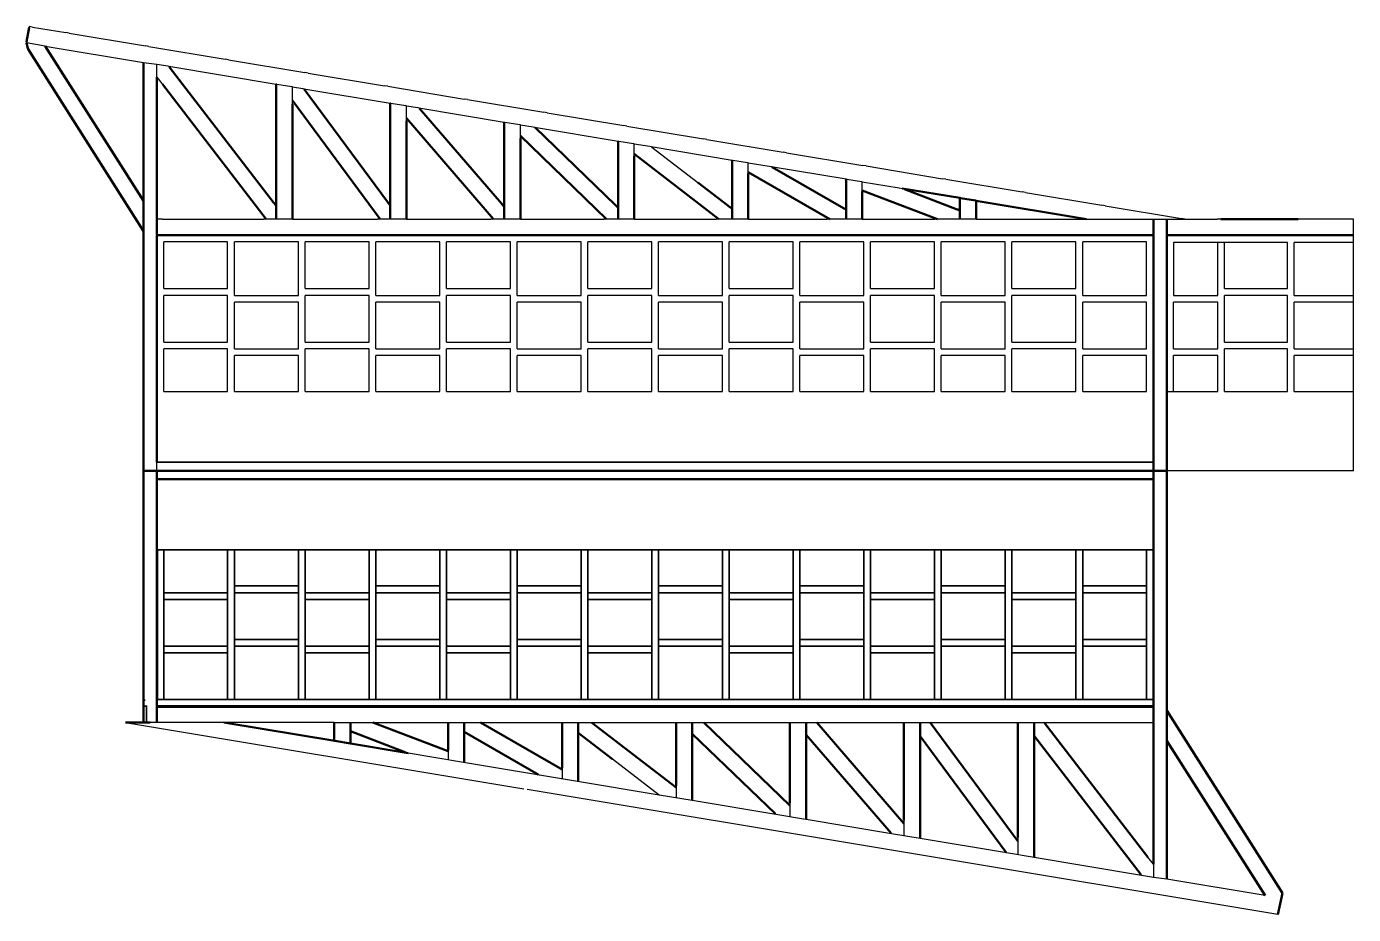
# Model space of a CAD drawing. Header units: centimetres. Extents: x 101 to 201, y 97 to 167.
# Drawn here: x 136.15 to 141.78, y 143.31 to 147.07 of the extents above; entities that cross this region are included whole.
import ezdxf

# ---------------------------------------------------------------- set-up
doc = ezdxf.new("R2010")
doc.units = ezdxf.units.CM
for name, color, linetype in [('corte', 1, 'Continuous'), ('grabado', 5, 'Continuous'), ('modulos alternativos', 10, 'Continuous')]:
    doc.layers.add(name, color=color, linetype=linetype)

msp = doc.modelspace()

# ---------------------------------------------------------------- linework, layer by layer
at = {"layer": 'corte', "lineweight": 50}
for p, q in [((136.1631, 147.0703), (136.153, 147.0101)), ((136.153, 147.0053), (136.1584, 146.9822)), ((136.1584, 146.9822), (136.1592, 146.9788)), ((136.1592, 146.9788), (136.649, 146.2069)), ((136.2319, 146.9922), (136.649, 146.3349)), ((136.649, 146.3349), (136.649, 146.9227)), ((136.7579, 146.9045), (137.2012, 146.3286)), ((136.7061, 146.2576), (136.7061, 146.8594)), ((136.729, 146.8297), (137.1693, 146.2576)), ((137.2126, 146.3138), (137.2126, 146.8287)), ((137.3314, 146.8089), (137.6848, 146.3307)), ((137.2812, 146.7615), (137.6536, 146.2576)), ((137.2812, 146.2576), (137.2812, 146.746)), ((137.6962, 146.3153), (137.6962, 146.7481)), ((137.8196, 146.7276), (138.1683, 146.3233)), ((137.7648, 146.6861), (138.1345, 146.2576)), ((137.7648, 146.2576), (137.7648, 146.6729)), ((138.1798, 146.31), (138.1798, 146.6675)), ((138.3104, 146.6458), (138.6519, 146.3162)), ((138.2483, 146.6104), (138.614, 146.2576)), ((138.2483, 146.2576), (138.2483, 146.5993)), ((138.6633, 146.3052), (138.6633, 146.5869)), ((138.7319, 146.5341), (139.0907, 146.2576)), ((138.7319, 146.2576), (138.7319, 146.5253)), ((139.1469, 146.3008), (139.1469, 146.5063)), ((139.3167, 146.478), (139.619, 146.3037)), ((139.2155, 146.4572), (139.5618, 146.2576)), ((139.2155, 146.3189), (139.2155, 146.4507)), ((139.6305, 146.2971), (139.6305, 146.4257)), ((139.0019, 146.4126), (139.1282, 146.3153)), ((139.699, 146.3795), (140.018, 146.2576)), ((139.699, 146.2576), (139.699, 146.3751)), ((139.8692, 146.3879), (140.114, 146.3471)), ((139.8781, 146.3845), (140.1026, 146.2986)), ((137.2012, 146.3286), (137.204, 146.325)), ((137.204, 146.325), (137.2126, 146.3138)), ((137.6848, 146.3307), (137.6876, 146.3269)), ((137.6876, 146.3269), (137.6962, 146.3153)), ((138.1683, 146.3233), (138.1711, 146.32)), ((138.1711, 146.32), (138.1798, 146.31)), ((138.6519, 146.3162), (138.6547, 146.3135)), ((138.6547, 146.3135), (138.6633, 146.3052)), ((139.1282, 146.3153), (139.1294, 146.3143)), ((139.1294, 146.3143), (139.1311, 146.313)), ((139.1311, 146.313), (139.1355, 146.3097)), ((139.1355, 146.3097), (139.1383, 146.3075)), ((139.1383, 146.3075), (139.1469, 146.3008)), ((139.2155, 146.2576), (139.2155, 146.3189)), ((139.619, 146.3037), (139.6218, 146.3021)), ((139.6218, 146.3021), (139.6305, 146.2971)), ((140.114, 146.3452), (140.114, 146.3471)), ((140.114, 146.2943), (140.114, 146.3452)), ((140.1798, 146.3361), (140.1826, 146.3356)), ((140.1826, 146.3356), (140.651, 146.2576)), ((140.1826, 146.3337), (140.1826, 146.3356)), ((140.1826, 146.2576), (140.1826, 146.3337)), ((140.1026, 146.2986), (140.1054, 146.2976)), ((140.1054, 146.2976), (140.114, 146.2943)), ((141.2204, 146.2576), (141.549, 146.2576)), ((136.649, 145.8648), (136.649, 146.2069)), ((136.649, 145.8648), (136.649, 144.1204)), ((136.649, 145.8648), (136.649, 145.2249)), ((136.649, 145.189), (136.649, 145.2249)), ((140.9918, 145.189), (136.649, 145.189)), ((140.9918, 145.189), (140.9918, 144.171)), ((141.4824, 143.3958), (140.9918, 144.171)), ((136.6776, 144.1204), (136.5727, 144.1204)), ((137.461, 144.0419), (136.9898, 144.1204)), ((137.4582, 144.1204), (137.4582, 144.0424)), ((137.9418, 143.9985), (137.6228, 144.1204)), ((137.9418, 144.1204), (137.9418, 144.0028)), ((138.4254, 143.9207), (138.079, 144.1204)), ((138.4254, 144.1204), (138.4254, 143.9273)), ((138.9089, 143.8439), (138.5501, 144.1204)), ((138.9089, 144.1204), (138.9089, 143.8527)), ((139.3925, 143.7676), (139.0269, 144.1204)), ((139.3925, 144.1204), (139.3925, 143.7787)), ((139.8761, 143.6919), (139.5064, 144.1204)), ((139.8761, 144.1204), (139.8761, 143.7051)), ((140.3597, 143.6165), (139.9873, 144.1204)), ((140.3597, 144.1204), (140.3597, 143.6319)), ((140.9118, 143.5483), (140.4715, 144.1204)), ((140.9347, 144.1204), (140.9347, 143.5186)), ((137.7628, 143.9935), (137.5268, 144.0837)), ((137.5268, 144.0837), (137.5268, 144.0309)), ((138.3242, 143.8999), (138.0104, 144.0808)), ((138.0104, 144.0808), (138.0104, 143.9522)), ((138.6389, 143.9654), (138.4939, 144.0771)), ((138.4939, 144.0771), (138.4939, 143.8716)), ((139.3304, 143.7322), (138.9775, 144.0728)), ((138.9775, 144.0728), (138.9775, 143.7911)), ((139.4611, 144.0679), (139.4611, 143.7105)), ((139.8213, 143.6504), (139.4611, 144.0679)), ((140.3094, 143.5691), (139.9447, 144.0627)), ((139.9447, 144.0627), (139.9447, 143.6299)), ((140.8829, 143.4735), (140.4282, 144.0642)), ((140.4282, 144.0642), (140.4282, 143.5493)), ((137.7716, 143.9901), (137.5268, 144.0309)), ((141.4089, 143.3858), (140.9918, 144.0431)), ((140.9918, 144.0431), (140.9918, 143.4553)), ((141.4629, 143.3054), (141.4824, 143.3958))]:
    msp.add_line(p, q, dxfattribs=at)
at = {"layer": 'corte'}
for p, q in [((136.1634, 147.0722), (136.1631, 147.0703)), ((136.1635, 147.0731), (136.1634, 147.0722)), ((136.1638, 147.0749), (136.1635, 147.0731)), ((136.1779, 147.0726), (136.1638, 147.0749)), ((136.1779, 147.0726), (136.3193, 147.049)), ((136.3334, 147.0467), (136.3193, 147.049)), ((136.3334, 147.0467), (136.6575, 146.9927)), ((136.1526, 147.0073), (136.1527, 147.0082)), ((136.1526, 147.0073), (136.153, 147.0053)), ((136.1527, 147.0082), (136.153, 147.0101)), ((136.153, 147.0053), (136.153, 147.0053)), ((136.2319, 146.9922), (136.6491, 146.9226)), ((136.6716, 146.9903), (136.6575, 146.9927)), ((136.6716, 146.9903), (136.9957, 146.9363)), ((137.0098, 146.9339), (136.9957, 146.9363)), ((137.0098, 146.9339), (137.3339, 146.8799)), ((136.7562, 146.9067), (137.2126, 146.8306)), ((136.7562, 146.9067), (136.7579, 146.9045)), ((137.348, 146.8776), (137.3339, 146.8799)), ((137.348, 146.8776), (137.6721, 146.8236)), ((136.7061, 146.8594), (136.7262, 146.8333)), ((136.7262, 146.8333), (136.729, 146.8297)), ((137.2126, 146.8287), (137.2126, 146.8306)), ((137.3298, 146.8111), (137.6962, 146.75)), ((137.3298, 146.8111), (137.3314, 146.8089)), ((137.6862, 146.8212), (137.6721, 146.8236)), ((137.6862, 146.8212), (138.0103, 146.7672)), ((137.2812, 146.7507), (137.2812, 146.7615)), ((138.0244, 146.7648), (138.0103, 146.7672)), ((138.0244, 146.7648), (138.3485, 146.7108)), ((137.2812, 146.746), (137.2812, 146.7507)), ((137.6962, 146.7481), (137.6962, 146.75)), ((137.8176, 146.7298), (138.1798, 146.6694)), ((137.8176, 146.7298), (137.8196, 146.7276)), ((138.3626, 146.7085), (138.3485, 146.7108)), ((138.3626, 146.7085), (138.6867, 146.6545)), ((137.7648, 146.6772), (137.7648, 146.6861)), ((137.7648, 146.6729), (137.7648, 146.6772)), ((138.308, 146.6481), (138.6633, 146.5888)), ((138.308, 146.6481), (138.3104, 146.6458)), ((138.7008, 146.6521), (138.6867, 146.6545)), ((138.7008, 146.6521), (139.0249, 146.5981)), ((138.2483, 146.6032), (138.2483, 146.6104)), ((138.2483, 146.5993), (138.2483, 146.6032)), ((138.6633, 146.5869), (138.6633, 146.5888)), ((139.039, 146.5958), (139.0249, 146.5981)), ((139.039, 146.5958), (139.3631, 146.5417)), ((138.7319, 146.5288), (138.7319, 146.5341)), ((138.7319, 146.5253), (138.7319, 146.5288)), ((138.8036, 146.5655), (139.1469, 146.5082)), ((138.8036, 146.5655), (138.8067, 146.563)), ((138.8067, 146.563), (139.0019, 146.4126)), ((139.3771, 146.5394), (139.3631, 146.5417)), ((139.3771, 146.5394), (139.7012, 146.4854)), ((139.1469, 146.5082), (139.1497, 146.5078)), ((139.1469, 146.5063), (139.1469, 146.5082)), ((139.312, 146.4807), (139.6305, 146.4277)), ((139.312, 146.4807), (139.3167, 146.478)), ((139.7153, 146.483), (139.7012, 146.4854)), ((139.7153, 146.483), (140.0394, 146.429)), ((139.2155, 146.4539), (139.2155, 146.4572)), ((139.2155, 146.4507), (139.2155, 146.4539)), ((139.6305, 146.4277), (139.6333, 146.4272)), ((139.6305, 146.4257), (139.6305, 146.4277)), ((140.0535, 146.4267), (140.0394, 146.429)), ((140.0535, 146.4267), (140.3776, 146.3726)), ((139.699, 146.3795), (139.699, 146.3825)), ((139.699, 146.3781), (139.699, 146.3795)), ((139.699, 146.3751), (139.699, 146.3781)), ((139.8692, 146.3879), (139.8781, 146.3845)), ((140.3917, 146.3703), (140.3776, 146.3726)), ((140.3917, 146.3703), (140.7158, 146.3163)), ((140.7299, 146.3139), (140.7158, 146.3163)), ((140.7299, 146.3139), (141.054, 146.2599)), ((136.7061, 146.2548), (136.7061, 146.2576)), ((136.7262, 146.2576), (136.7061, 146.2576)), ((136.729, 146.2576), (136.7262, 146.2576)), ((136.729, 146.2576), (137.1579, 146.2576)), ((137.1615, 146.2576), (137.1579, 146.2576)), ((137.1693, 146.2576), (137.1615, 146.2576)), ((137.2812, 146.2576), (137.2784, 146.2576)), ((137.2812, 146.2576), (137.6421, 146.2576)), ((137.6456, 146.2576), (137.6421, 146.2576)), ((137.6536, 146.2576), (137.6456, 146.2576)), ((137.7648, 146.2576), (137.762, 146.2576)), ((137.7648, 146.2576), (138.123, 146.2576)), ((138.1267, 146.2576), (138.123, 146.2576)), ((138.1345, 146.2576), (138.1267, 146.2576)), ((138.2483, 146.2576), (138.2455, 146.2576)), ((138.2483, 146.2576), (138.6025, 146.2576)), ((138.6066, 146.2576), (138.6025, 146.2576)), ((138.614, 146.2576), (138.6066, 146.2576)), ((138.7319, 146.2576), (138.7291, 146.2576)), ((138.7319, 146.2576), (138.8188, 146.2576)), ((138.8188, 146.2576), (139.0033, 146.2576)), ((139.0033, 146.2576), (139.0793, 146.2576)), ((139.0839, 146.2576), (139.0793, 146.2576)), ((139.0907, 146.2576), (139.0839, 146.2576)), ((139.2155, 146.2576), (139.2647, 146.2576)), ((139.2647, 146.2576), (139.5504, 146.2576)), ((139.556, 146.2576), (139.5504, 146.2576)), ((139.5618, 146.2576), (139.556, 146.2576)), ((139.699, 146.2576), (140.0066, 146.2576)), ((140.0144, 146.2576), (140.0066, 146.2576)), ((140.018, 146.2576), (140.0144, 146.2576)), ((140.1826, 146.2576), (140.6396, 146.2576)), ((140.6396, 146.2576), (140.651, 146.2576)), ((141.0511, 146.2576), (141.0681, 146.2576)), ((141.0681, 146.2576), (141.054, 146.2599)), ((141.0681, 146.2576), (141.2061, 146.2576)), ((141.2204, 146.2576), (141.2061, 146.2576)), ((141.5633, 146.2576), (141.549, 146.2576)), ((141.7838, 146.2576), (141.5633, 146.2576)), ((136.649, 146.2069), (136.649, 146.1862)), ((140.9918, 144.171), (140.9918, 144.1918)), ((136.5727, 144.1204), (138.2637, 143.8386)), ((136.6616, 144.1232), (136.6616, 144.1204)), ((137.4582, 144.1204), (136.9898, 144.1204)), ((137.6228, 144.1204), (137.9418, 144.1204)), ((138.079, 144.1204), (138.4254, 144.1204)), ((138.5501, 144.1204), (138.9117, 144.1204)), ((139.0269, 144.1204), (139.3953, 144.1204)), ((139.5064, 144.1204), (139.8789, 144.1204)), ((139.9873, 144.1204), (140.3625, 144.1204)), ((140.4715, 144.1204), (140.9347, 144.1204)), ((140.9347, 144.1232), (140.9347, 144.1204)), ((137.7716, 143.9901), (137.7628, 143.9935)), ((137.9418, 144.0028), (137.9418, 143.9955)), ((138.3288, 143.8973), (138.0076, 143.9508)), ((138.0104, 143.9522), (138.0104, 143.9503)), ((138.8373, 143.8125), (138.6389, 143.9654)), ((138.3288, 143.8973), (138.3242, 143.8999)), ((138.4254, 143.9273), (138.4254, 143.9207)), ((141.4629, 143.3054), (138.2778, 143.8363)), ((138.8373, 143.8125), (138.4911, 143.8702)), ((138.4939, 143.8716), (138.4939, 143.8697)), ((138.9089, 143.8527), (138.9089, 143.8439)), ((138.9775, 143.7911), (138.9775, 143.7891)), ((139.3328, 143.7299), (138.9775, 143.7891)), ((139.3925, 143.7787), (139.3925, 143.7676)), ((139.3328, 143.7299), (139.3304, 143.7322)), ((139.8232, 143.6482), (139.4611, 143.7086)), ((139.8761, 143.7051), (139.8761, 143.6919)), ((139.8232, 143.6482), (139.8213, 143.6504)), ((139.9447, 143.6299), (139.9447, 143.628)), ((140.311, 143.5669), (139.9447, 143.628)), ((140.3597, 143.6319), (140.3597, 143.6165)), ((140.311, 143.5669), (140.3094, 143.5691)), ((140.4282, 143.5493), (140.4282, 143.5474)), ((140.8846, 143.4713), (140.4282, 143.5474)), ((140.9347, 143.5186), (140.9118, 143.5483)), ((140.8846, 143.4713), (140.8829, 143.4735)), ((141.4089, 143.3858), (140.9917, 143.4553))]:
    msp.add_line(p, q, dxfattribs=at)
at = {"layer": 'grabado'}
for p, q in [((136.2319, 146.9922), (136.153, 147.0053)), ((136.649, 146.9227), (136.7061, 146.915)), ((136.7061, 146.8639), (136.7061, 146.915)), ((136.7061, 146.915), (136.7522, 146.9074)), ((136.7522, 146.9074), (136.7562, 146.9067)), ((136.7061, 146.8594), (136.7061, 146.8639)), ((137.2154, 146.8302), (137.2126, 146.8306)), ((137.2154, 146.8302), (137.2784, 146.8197)), ((137.2812, 146.8192), (137.2784, 146.8197)), ((137.2812, 146.7662), (137.2812, 146.8192)), ((137.2812, 146.8192), (137.3258, 146.8118)), ((137.3258, 146.8118), (137.3298, 146.8111)), ((137.2812, 146.7615), (137.2812, 146.7662)), ((137.699, 146.7496), (137.6962, 146.75)), ((137.699, 146.7496), (137.762, 146.7391)), ((137.7648, 146.7386), (137.762, 146.7391)), ((137.7648, 146.6904), (137.7648, 146.7386)), ((137.7648, 146.7386), (137.8133, 146.7305)), ((137.8133, 146.7305), (137.8176, 146.7298)), ((137.7648, 146.6861), (137.7648, 146.6904)), ((138.1798, 146.6694), (138.1826, 146.669)), ((138.1798, 146.6675), (138.1798, 146.6694)), ((138.1826, 146.669), (138.2455, 146.6585)), ((138.2455, 146.6585), (138.2483, 146.658)), ((138.2483, 146.6143), (138.2483, 146.658)), ((138.2483, 146.658), (138.3031, 146.6489)), ((138.3031, 146.6489), (138.308, 146.6481)), ((138.2483, 146.6104), (138.2483, 146.6143)), ((138.6633, 146.5888), (138.6661, 146.5884)), ((138.6661, 146.5884), (138.7291, 146.5779)), ((138.7291, 146.5779), (138.7319, 146.5774)), ((138.7319, 146.5377), (138.7319, 146.5774)), ((138.7319, 146.5774), (138.7977, 146.5664)), ((138.7319, 146.5341), (138.7319, 146.5377)), ((138.7977, 146.5664), (138.8036, 146.5655)), ((139.1497, 146.5078), (139.2127, 146.4973)), ((139.2127, 146.4973), (139.2155, 146.4968)), ((139.2155, 146.4605), (139.2155, 146.4968)), ((139.2155, 146.4968), (139.3041, 146.482)), ((139.3041, 146.482), (139.312, 146.4807)), ((139.2155, 146.4572), (139.2155, 146.4605)), ((139.6333, 146.4272), (139.6962, 146.4167)), ((139.6962, 146.4167), (139.699, 146.4162)), ((139.699, 146.3825), (139.699, 146.4162)), ((139.699, 146.4162), (139.8553, 146.3902)), ((139.8553, 146.3902), (139.8692, 146.3879)), ((137.1729, 146.2576), (137.1693, 146.2576)), ((137.2126, 146.2576), (137.1729, 146.2576)), ((137.2154, 146.2576), (137.2126, 146.2576)), ((137.2784, 146.2576), (137.2154, 146.2576)), ((137.657, 146.2576), (137.6536, 146.2576)), ((137.6962, 146.2576), (137.657, 146.2576)), ((137.699, 146.2576), (137.6962, 146.2576)), ((137.762, 146.2576), (137.699, 146.2576)), ((138.1382, 146.2576), (138.1345, 146.2576)), ((138.1798, 146.2576), (138.1382, 146.2576)), ((138.1826, 146.2576), (138.1798, 146.2576)), ((138.2455, 146.2576), (138.1826, 146.2576)), ((138.618, 146.2576), (138.614, 146.2576)), ((138.6633, 146.2576), (138.618, 146.2576)), ((138.6661, 146.2576), (138.6633, 146.2576)), ((138.7291, 146.2576), (138.6661, 146.2576)), ((139.0953, 146.2576), (139.0907, 146.2576)), ((139.1469, 146.2576), (139.0953, 146.2576)), ((139.1497, 146.2576), (139.1469, 146.2576)), ((139.2127, 146.2576), (139.1497, 146.2576)), ((139.2155, 146.2576), (139.2127, 146.2576)), ((139.5674, 146.2576), (139.5618, 146.2576)), ((139.6305, 146.2576), (139.5674, 146.2576)), ((139.6333, 146.2576), (139.6305, 146.2576)), ((139.6962, 146.2576), (139.6333, 146.2576)), ((139.699, 146.2576), (139.6962, 146.2576)), ((140.0259, 146.2576), (140.018, 146.2576)), ((140.114, 146.2576), (140.0259, 146.2576)), ((140.1168, 146.2576), (140.114, 146.2576)), ((140.1798, 146.2576), (140.1168, 146.2576)), ((140.1826, 146.2576), (140.1798, 146.2576)), ((140.651, 146.2576), (140.668, 146.2576)), ((140.668, 146.2576), (140.9347, 146.2576)), ((140.9347, 146.2576), (140.9633, 146.2576)), ((140.9347, 146.2548), (140.9347, 146.2576)), ((140.9633, 146.2576), (140.9918, 146.2576)), ((140.9918, 146.2548), (140.9918, 146.2576)), ((140.9918, 146.2576), (141.0511, 146.2576)), ((136.7061, 146.189), (136.7061, 146.1918)), ((136.7061, 146.189), (140.9347, 146.189)), ((136.7061, 146.1878), (136.7061, 146.189)), ((140.9918, 146.189), (140.9918, 146.1918)), ((136.7347, 145.9621), (136.7347, 146.1604)), ((136.8847, 146.1604), (136.7347, 146.1604)), ((137.0061, 146.1604), (136.8847, 146.1604)), ((137.0061, 146.1318), (137.0061, 146.1604)), ((137.3061, 146.1604), (137.0347, 146.1604)), ((137.0347, 146.1318), (137.0347, 146.1604)), ((137.3061, 146.1318), (137.3061, 146.1604)), ((137.4561, 146.1604), (137.3347, 146.1604)), ((137.3347, 146.1318), (137.3347, 146.1604)), ((137.6061, 146.1604), (137.4561, 146.1604)), ((137.6061, 145.9621), (137.6061, 146.1604)), ((137.6347, 145.9335), (137.6347, 146.1604)), ((137.7847, 146.1604), (137.6347, 146.1604)), ((137.9061, 146.1604), (137.7847, 146.1604)), ((137.9061, 146.1318), (137.9061, 146.1604)), ((138.2061, 146.1604), (137.9347, 146.1604)), ((137.9347, 145.9621), (137.9347, 146.1604)), ((138.2061, 145.9621), (138.2061, 146.1604)), ((138.5061, 146.1604), (138.2347, 146.1604)), ((138.2347, 146.1318), (138.2347, 146.1604)), ((138.5061, 146.1318), (138.5061, 146.1604)), ((138.6561, 146.1604), (138.5347, 146.1604)), ((138.5347, 146.1318), (138.5347, 146.1604)), ((138.8061, 146.1604), (138.6561, 146.1604)), ((138.8061, 145.9621), (138.8061, 146.1604)), ((138.8347, 145.9335), (138.8347, 146.1604)), ((138.9847, 146.1604), (138.8347, 146.1604)), ((139.1061, 146.1604), (138.9847, 146.1604)), ((139.1061, 146.1318), (139.1061, 146.1604)), ((139.4061, 146.1604), (139.1347, 146.1604)), ((139.1347, 146.1318), (139.1347, 146.1604)), ((139.4061, 146.1318), (139.4061, 146.1604)), ((139.7061, 146.1604), (139.4347, 146.1604)), ((139.4347, 146.1318), (139.4347, 146.1604)), ((139.7061, 146.1318), (139.7061, 146.1604)), ((139.8561, 146.1604), (139.7347, 146.1604)), ((139.7347, 146.1318), (139.7347, 146.1604)), ((140.0061, 146.1604), (139.8561, 146.1604)), ((140.0061, 145.9621), (140.0061, 146.1604)), ((140.0347, 145.9335), (140.0347, 146.1604)), ((140.1847, 146.1604), (140.0347, 146.1604)), ((140.3061, 146.1604), (140.1847, 146.1604)), ((140.3061, 146.1604), (140.1847, 146.1604)), ((140.3061, 146.1318), (140.3061, 146.1604)), ((140.6061, 146.1604), (140.3347, 146.1604)), ((140.3347, 146.1318), (140.3347, 146.1604)), ((140.6061, 146.1604), (140.3347, 146.1604)), ((140.6061, 146.1318), (140.6061, 146.1604)), ((140.7561, 146.1604), (140.6347, 146.1604)), ((140.6347, 146.1318), (140.6347, 146.1604)), ((140.7561, 146.1604), (140.6347, 146.1604)), ((140.9061, 146.1604), (140.7561, 146.1604)), ((140.9061, 145.9335), (140.9061, 146.1604)), ((141.1394, 146.1576), (141.0204, 146.1576)), ((141.0204, 146.1576), (141.0204, 145.9336)), ((141.2368, 146.1576), (141.1394, 146.1576)), ((141.2082, 145.9336), (141.2082, 146.1576)), ((141.488, 146.1576), (141.2368, 146.1576)), ((141.2368, 145.9622), (141.2368, 146.1576)), ((141.4915, 146.1576), (141.488, 146.1576)), ((141.504, 146.1576), (141.4915, 146.1576)), ((141.504, 145.9622), (141.504, 146.1576)), ((141.7821, 146.1576), (141.5326, 146.1576)), ((141.5326, 145.9592), (141.5326, 146.1576)), ((141.7838, 146.1576), (141.7821, 146.1576)), ((137.0061, 145.9621), (137.0061, 146.1318)), ((137.0347, 145.9621), (137.0347, 146.1318)), ((137.3061, 145.9621), (137.3061, 146.1318)), ((137.3347, 145.9621), (137.3347, 146.1318)), ((137.9061, 145.9621), (137.9061, 146.1318)), ((138.2347, 145.9621), (138.2347, 146.1318)), ((138.5061, 145.9621), (138.5061, 146.1318)), ((138.5347, 145.9621), (138.5347, 146.1318)), ((139.1061, 145.9621), (139.1061, 146.1318)), ((139.1347, 145.9621), (139.1347, 146.1318)), ((139.4061, 145.9621), (139.4061, 146.1318)), ((139.4347, 145.9621), (139.4347, 146.1318)), ((139.7061, 145.9621), (139.7061, 146.1318)), ((139.7347, 145.9621), (139.7347, 146.1318)), ((140.3061, 145.9621), (140.3061, 146.1318)), ((140.3347, 145.9621), (140.3347, 146.1318)), ((140.6061, 145.9621), (140.6061, 146.1318)), ((140.6347, 145.9621), (140.6347, 146.1318)), ((136.7347, 145.9621), (136.8847, 145.9621)), ((136.8847, 145.9335), (136.7347, 145.9335)), ((136.7347, 145.7351), (136.7347, 145.9335)), ((136.8847, 145.9621), (136.9133, 145.9621)), ((136.9133, 145.9335), (136.8847, 145.9335)), ((136.9133, 145.9621), (137.0061, 145.9621)), ((137.0061, 145.9335), (136.9133, 145.9335)), ((137.0061, 145.7351), (137.0061, 145.9335)), ((137.0347, 145.9335), (137.0347, 145.9621)), ((137.0347, 145.9335), (137.1561, 145.9335)), ((137.1561, 145.9335), (137.1847, 145.9335)), ((137.1847, 145.9335), (137.3061, 145.9335)), ((137.3061, 145.9335), (137.3061, 145.9621)), ((137.3347, 145.9621), (137.4276, 145.9621)), ((137.4276, 145.9335), (137.3347, 145.9335)), ((137.3347, 145.7351), (137.3347, 145.9335)), ((137.4276, 145.9621), (137.4561, 145.9621)), ((137.4561, 145.9335), (137.4276, 145.9335)), ((137.4561, 145.9621), (137.6061, 145.9621)), ((137.6061, 145.9335), (137.4561, 145.9335)), ((137.6061, 145.7351), (137.6061, 145.9335)), ((137.6347, 145.9335), (137.7847, 145.9335)), ((137.7847, 145.9335), (137.8133, 145.9335)), ((137.8133, 145.9335), (137.9061, 145.9335)), ((137.9061, 145.9335), (137.9061, 145.9621)), ((137.9347, 145.9621), (138.0704, 145.9621)), ((138.0704, 145.9335), (137.9347, 145.9335)), ((137.9347, 145.7351), (137.9347, 145.9335)), ((138.0704, 145.9621), (138.099, 145.9621)), ((138.099, 145.9335), (138.0704, 145.9335)), ((138.099, 145.9621), (138.2061, 145.9621)), ((138.2061, 145.9335), (138.099, 145.9335)), ((138.2061, 145.7351), (138.2061, 145.9335)), ((138.2347, 145.9335), (138.2347, 145.9621)), ((138.2347, 145.9335), (138.3419, 145.9335)), ((138.3419, 145.9335), (138.3704, 145.9335)), ((138.3704, 145.9335), (138.5061, 145.9335)), ((138.5061, 145.9335), (138.5061, 145.9621)), ((138.5347, 145.9621), (138.6276, 145.9621)), ((138.6276, 145.9335), (138.5347, 145.9335)), ((138.5347, 145.7351), (138.5347, 145.9335)), ((138.6276, 145.9621), (138.6561, 145.9621)), ((138.6561, 145.9335), (138.6276, 145.9335)), ((138.6561, 145.9621), (138.8061, 145.9621)), ((138.8061, 145.9335), (138.6561, 145.9335)), ((138.8061, 145.7351), (138.8061, 145.9335)), ((138.8347, 145.9335), (138.9847, 145.9335)), ((138.9847, 145.9335), (139.0133, 145.9335)), ((139.0133, 145.9335), (139.1061, 145.9335)), ((139.1061, 145.9335), (139.1061, 145.9621)), ((139.1347, 145.9621), (139.2704, 145.9621)), ((139.2704, 145.9335), (139.1347, 145.9335)), ((139.1347, 145.7351), (139.1347, 145.9335)), ((139.2704, 145.9621), (139.299, 145.9621)), ((139.299, 145.9335), (139.2704, 145.9335)), ((139.299, 145.9621), (139.4061, 145.9621)), ((139.4061, 145.9335), (139.299, 145.9335)), ((139.4061, 145.7351), (139.4061, 145.9335)), ((139.4347, 145.9335), (139.4347, 145.9621)), ((139.4347, 145.9335), (139.5418, 145.9335)), ((139.5418, 145.9335), (139.5704, 145.9335)), ((139.5704, 145.9335), (139.7061, 145.9335)), ((139.7061, 145.9335), (139.7061, 145.9621)), ((139.7347, 145.9621), (139.8276, 145.9621)), ((139.8276, 145.9335), (139.7347, 145.9335)), ((139.7347, 145.7351), (139.7347, 145.9335)), ((139.8276, 145.9621), (139.8561, 145.9621)), ((139.8561, 145.9335), (139.8276, 145.9335)), ((139.8561, 145.9621), (140.0061, 145.9621)), ((140.0061, 145.9335), (139.8561, 145.9335)), ((140.0061, 145.7351), (140.0061, 145.9335)), ((140.0347, 145.9335), (140.1847, 145.9335)), ((140.1847, 145.9335), (140.2133, 145.9335)), ((140.2133, 145.9335), (140.3061, 145.9335)), ((140.3061, 145.9335), (140.3061, 145.9621)), ((140.3347, 145.9621), (140.4561, 145.9621)), ((140.4561, 145.9335), (140.3347, 145.9335)), ((140.3347, 145.7351), (140.3347, 145.9335)), ((140.4561, 145.9621), (140.4847, 145.9621)), ((140.4847, 145.9335), (140.4561, 145.9335)), ((140.4847, 145.9621), (140.6061, 145.9621)), ((140.6061, 145.9335), (140.4847, 145.9335)), ((140.6061, 145.7351), (140.6061, 145.9335)), ((140.6347, 145.9335), (140.6347, 145.9621)), ((140.6347, 145.9335), (140.7276, 145.9335)), ((140.7276, 145.9335), (140.7561, 145.9335)), ((140.7561, 145.9335), (140.9061, 145.9335)), ((141.0204, 145.9336), (141.0869, 145.9336)), ((141.0869, 145.9336), (141.1957, 145.9336)), ((141.1957, 145.9336), (141.2082, 145.9336)), ((141.2368, 145.9622), (141.488, 145.9622)), ((141.4915, 145.9336), (141.2368, 145.9336)), ((141.2368, 145.9307), (141.2368, 145.9336)), ((141.2368, 145.7353), (141.2368, 145.9307)), ((141.488, 145.9622), (141.4915, 145.9622)), ((141.4915, 145.9622), (141.504, 145.9622)), ((141.504, 145.9336), (141.4915, 145.9336)), ((141.504, 145.7353), (141.504, 145.9336)), ((141.5326, 145.9336), (141.5326, 145.9592)), ((141.5326, 145.9336), (141.7838, 145.9336)), ((137.1561, 145.9049), (137.0347, 145.9049)), ((137.0347, 145.7065), (137.0347, 145.9049)), ((137.1847, 145.9049), (137.1561, 145.9049)), ((137.3061, 145.9049), (137.1847, 145.9049)), ((137.3061, 145.7065), (137.3061, 145.9049)), ((137.7847, 145.9049), (137.6347, 145.9049)), ((137.6347, 145.7065), (137.6347, 145.9049)), ((137.8133, 145.9049), (137.7847, 145.9049)), ((137.9061, 145.9049), (137.8133, 145.9049)), ((137.9061, 145.7065), (137.9061, 145.9049)), ((138.3419, 145.9049), (138.2347, 145.9049)), ((138.2347, 145.7065), (138.2347, 145.9049)), ((138.3704, 145.9049), (138.3419, 145.9049)), ((138.5061, 145.9049), (138.3704, 145.9049)), ((138.5061, 145.7065), (138.5061, 145.9049)), ((138.9847, 145.9049), (138.8347, 145.9049)), ((138.8347, 145.7065), (138.8347, 145.9049)), ((139.0133, 145.9049), (138.9847, 145.9049)), ((139.1061, 145.9049), (139.0133, 145.9049)), ((139.1061, 145.7065), (139.1061, 145.9049)), ((139.5418, 145.9049), (139.4347, 145.9049)), ((139.4347, 145.7065), (139.4347, 145.9049)), ((139.5704, 145.9049), (139.5418, 145.9049)), ((139.7061, 145.9049), (139.5704, 145.9049)), ((139.7061, 145.7065), (139.7061, 145.9049)), ((140.1847, 145.9049), (140.0347, 145.9049)), ((140.0347, 145.7065), (140.0347, 145.9049)), ((140.2133, 145.9049), (140.1847, 145.9049)), ((140.3061, 145.9049), (140.2133, 145.9049)), ((140.3061, 145.7065), (140.3061, 145.9049)), ((140.7276, 145.9049), (140.6347, 145.9049)), ((140.6347, 145.7065), (140.6347, 145.9049)), ((140.7561, 145.9049), (140.7276, 145.9049)), ((140.9061, 145.9049), (140.7561, 145.9049)), ((140.9061, 145.7065), (140.9061, 145.9049)), ((141.0802, 145.9051), (141.0204, 145.9051)), ((141.0204, 145.7067), (141.0204, 145.9051)), ((141.1939, 145.9051), (141.0802, 145.9051)), ((141.1957, 145.9051), (141.1939, 145.9051)), ((141.2082, 145.9051), (141.1957, 145.9051)), ((141.2082, 145.7067), (141.2082, 145.9051)), ((141.7838, 145.9051), (141.5326, 145.9051)), ((141.5326, 145.7067), (141.5326, 145.9051)), ((136.7347, 145.7351), (136.8847, 145.7351)), ((136.7347, 145.5249), (136.7347, 145.7065)), ((136.8847, 145.7065), (136.7347, 145.7065)), ((136.8847, 145.7351), (136.9133, 145.7351)), ((136.9133, 145.7065), (136.8847, 145.7065)), ((136.9133, 145.7351), (137.0061, 145.7351)), ((137.0061, 145.7065), (136.9133, 145.7065)), ((137.0061, 145.5249), (137.0061, 145.7065)), ((137.0347, 145.7065), (137.1561, 145.7065)), ((137.1561, 145.7065), (137.1847, 145.7065)), ((137.1847, 145.7065), (137.3061, 145.7065)), ((137.3347, 145.7351), (137.4276, 145.7351)), ((137.3347, 145.5249), (137.3347, 145.7065)), ((137.4276, 145.7065), (137.3347, 145.7065)), ((137.4276, 145.7351), (137.4561, 145.7351)), ((137.4561, 145.7065), (137.4276, 145.7065)), ((137.4561, 145.7351), (137.6061, 145.7351)), ((137.6061, 145.7065), (137.4561, 145.7065)), ((137.6061, 145.5249), (137.6061, 145.7065)), ((137.6347, 145.7065), (137.7847, 145.7065)), ((137.7847, 145.7065), (137.8133, 145.7065)), ((137.8133, 145.7065), (137.9061, 145.7065)), ((137.9347, 145.7351), (138.0704, 145.7351)), ((137.9347, 145.5249), (137.9347, 145.7065)), ((138.0704, 145.7065), (137.9347, 145.7065)), ((138.0704, 145.7351), (138.099, 145.7351)), ((138.099, 145.7065), (138.0704, 145.7065)), ((138.099, 145.7351), (138.2061, 145.7351)), ((138.2061, 145.7065), (138.099, 145.7065)), ((138.2061, 145.5249), (138.2061, 145.7065)), ((138.2347, 145.7065), (138.3419, 145.7065)), ((138.3419, 145.7065), (138.3704, 145.7065)), ((138.3704, 145.7065), (138.5061, 145.7065)), ((138.5347, 145.7351), (138.6276, 145.7351)), ((138.5347, 145.5249), (138.5347, 145.7065)), ((138.6276, 145.7065), (138.5347, 145.7065)), ((138.6276, 145.7351), (138.6561, 145.7351)), ((138.6561, 145.7065), (138.6276, 145.7065)), ((138.6561, 145.7351), (138.8061, 145.7351)), ((138.8061, 145.7065), (138.6561, 145.7065)), ((138.8061, 145.5249), (138.8061, 145.7065)), ((138.8347, 145.7065), (138.9847, 145.7065)), ((138.9847, 145.7065), (139.0133, 145.7065)), ((139.0133, 145.7065), (139.1061, 145.7065)), ((139.1347, 145.7351), (139.2704, 145.7351)), ((139.1347, 145.5249), (139.1347, 145.7065)), ((139.2704, 145.7065), (139.1347, 145.7065)), ((139.2704, 145.7351), (139.299, 145.7351)), ((139.299, 145.7065), (139.2704, 145.7065)), ((139.299, 145.7351), (139.4061, 145.7351)), ((139.4061, 145.7065), (139.299, 145.7065)), ((139.4061, 145.5249), (139.4061, 145.7065)), ((139.4347, 145.7065), (139.5418, 145.7065)), ((139.5418, 145.7065), (139.5704, 145.7065)), ((139.5704, 145.7065), (139.7061, 145.7065)), ((139.7347, 145.7351), (139.8276, 145.7351)), ((139.8276, 145.7065), (139.7347, 145.7065)), ((139.7347, 145.5249), (139.7347, 145.7065)), ((139.8276, 145.7351), (139.8561, 145.7351)), ((139.8561, 145.7065), (139.8276, 145.7065)), ((139.8561, 145.7351), (140.0061, 145.7351)), ((140.0061, 145.7065), (139.8561, 145.7065)), ((140.0061, 145.5249), (140.0061, 145.7065)), ((140.0347, 145.7065), (140.1847, 145.7065)), ((140.1847, 145.7065), (140.2133, 145.7065)), ((140.2133, 145.7065), (140.3061, 145.7065)), ((140.3347, 145.7351), (140.4561, 145.7351)), ((140.3347, 145.5249), (140.3347, 145.7065)), ((140.4561, 145.7065), (140.3347, 145.7065)), ((140.4561, 145.7351), (140.4847, 145.7351)), ((140.4847, 145.7065), (140.4561, 145.7065)), ((140.4847, 145.7351), (140.6061, 145.7351)), ((140.6061, 145.7065), (140.4847, 145.7065)), ((140.6061, 145.5249), (140.6061, 145.7065)), ((140.6347, 145.7065), (140.7276, 145.7065)), ((140.7276, 145.7065), (140.7561, 145.7065)), ((140.7561, 145.7065), (140.9061, 145.7065)), ((141.0204, 145.7067), (141.0337, 145.7067)), ((141.0337, 145.7067), (141.1939, 145.7067)), ((141.1939, 145.7067), (141.1957, 145.7067)), ((141.1957, 145.7067), (141.2082, 145.7067)), ((141.2368, 145.7353), (141.4897, 145.7353)), ((141.2368, 145.5249), (141.2368, 145.7067)), ((141.4897, 145.7067), (141.2368, 145.7067)), ((141.4897, 145.7353), (141.4915, 145.7353)), ((141.4915, 145.7067), (141.4897, 145.7067)), ((141.4915, 145.7353), (141.504, 145.7353)), ((141.504, 145.7067), (141.4915, 145.7067)), ((141.504, 145.5249), (141.504, 145.7067)), ((141.5326, 145.7067), (141.7838, 145.7067)), ((137.0347, 145.5249), (137.0347, 145.678)), ((137.1561, 145.678), (137.0347, 145.678)), ((137.1847, 145.678), (137.1561, 145.678)), ((137.3061, 145.678), (137.1847, 145.678)), ((137.3061, 145.5249), (137.3061, 145.678)), ((137.6347, 145.5249), (137.6347, 145.678)), ((137.7847, 145.678), (137.6347, 145.678)), ((137.8133, 145.678), (137.7847, 145.678)), ((137.9061, 145.678), (137.8133, 145.678)), ((137.9061, 145.5249), (137.9061, 145.678)), ((138.2347, 145.5249), (138.2347, 145.678)), ((138.3419, 145.678), (138.2347, 145.678)), ((138.3704, 145.678), (138.3419, 145.678)), ((138.5061, 145.678), (138.3704, 145.678)), ((138.5061, 145.5249), (138.5061, 145.678)), ((138.8347, 145.5249), (138.8347, 145.678)), ((138.9847, 145.678), (138.8347, 145.678)), ((139.0133, 145.678), (138.9847, 145.678)), ((139.1061, 145.678), (139.0133, 145.678)), ((139.1061, 145.5249), (139.1061, 145.678)), ((139.4347, 145.5249), (139.4347, 145.678)), ((139.5418, 145.678), (139.4347, 145.678)), ((139.5704, 145.678), (139.5418, 145.678)), ((139.7061, 145.678), (139.5704, 145.678)), ((139.7061, 145.5249), (139.7061, 145.678)), ((140.0347, 145.5249), (140.0347, 145.678)), ((140.1847, 145.678), (140.0347, 145.678)), ((140.2133, 145.678), (140.1847, 145.678)), ((140.3061, 145.678), (140.2133, 145.678)), ((140.3061, 145.5249), (140.3061, 145.678)), ((140.7276, 145.678), (140.6347, 145.678)), ((140.6347, 145.5249), (140.6347, 145.678)), ((140.7561, 145.678), (140.7276, 145.678)), ((140.9061, 145.678), (140.7561, 145.678)), ((140.9061, 145.5249), (140.9061, 145.678)), ((141.027, 145.6781), (141.0204, 145.6781)), ((141.0204, 145.5249), (141.0204, 145.6781)), ((141.1939, 145.6781), (141.027, 145.6781)), ((141.1957, 145.6781), (141.1939, 145.6781)), ((141.2082, 145.6781), (141.1957, 145.6781)), ((141.2082, 145.5249), (141.2082, 145.6781)), ((141.7838, 145.6781), (141.5326, 145.6781)), ((141.5326, 145.5249), (141.5326, 145.6781)), ((136.7347, 145.5249), (136.8847, 145.5249)), ((136.8847, 145.5249), (136.9133, 145.5249)), ((136.9133, 145.5249), (137.0061, 145.5249)), ((137.0347, 145.5249), (137.1561, 145.5249)), ((137.1561, 145.5249), (137.1847, 145.5249)), ((137.1847, 145.5249), (137.3061, 145.5249)), ((137.3347, 145.5249), (137.4276, 145.5249)), ((137.4276, 145.5249), (137.4561, 145.5249)), ((137.4561, 145.5249), (137.6061, 145.5249)), ((137.6347, 145.5249), (137.7847, 145.5249)), ((137.7847, 145.5249), (137.8133, 145.5249)), ((137.8133, 145.5249), (137.9061, 145.5249)), ((137.9347, 145.5249), (138.0704, 145.5249)), ((138.0704, 145.5249), (138.099, 145.5249)), ((138.099, 145.5249), (138.2061, 145.5249)), ((138.2347, 145.5249), (138.3419, 145.5249)), ((138.3419, 145.5249), (138.3704, 145.5249)), ((138.3704, 145.5249), (138.5061, 145.5249)), ((138.5347, 145.5249), (138.6276, 145.5249)), ((138.6276, 145.5249), (138.6561, 145.5249)), ((138.6561, 145.5249), (138.8061, 145.5249)), ((138.8347, 145.5249), (138.9847, 145.5249)), ((138.9847, 145.5249), (139.0133, 145.5249)), ((139.0133, 145.5249), (139.1061, 145.5249)), ((139.1347, 145.5249), (139.2704, 145.5249)), ((139.2704, 145.5249), (139.299, 145.5249)), ((139.299, 145.5249), (139.4061, 145.5249)), ((139.4347, 145.5249), (139.5418, 145.5249)), ((139.5418, 145.5249), (139.5704, 145.5249)), ((139.5704, 145.5249), (139.7061, 145.5249)), ((139.7347, 145.5249), (139.8276, 145.5249)), ((139.8276, 145.5249), (139.8561, 145.5249)), ((139.8561, 145.5249), (140.0061, 145.5249)), ((140.0347, 145.5249), (140.1847, 145.5249)), ((140.1847, 145.5249), (140.2133, 145.5249)), ((140.2133, 145.5249), (140.3061, 145.5249)), ((140.3347, 145.5249), (140.4561, 145.5249)), ((140.4561, 145.5249), (140.4847, 145.5249)), ((140.4847, 145.5249), (140.6061, 145.5249)), ((140.6347, 145.5249), (140.7276, 145.5249)), ((140.7276, 145.5249), (140.7561, 145.5249)), ((140.7561, 145.5249), (140.9061, 145.5249)), ((140.9911, 145.5249), (141.1939, 145.5249)), ((141.1939, 145.5249), (141.1957, 145.5249)), ((141.1957, 145.5249), (141.2082, 145.5249)), ((141.2368, 145.5249), (141.4897, 145.5249)), ((141.4897, 145.5249), (141.4915, 145.5249)), ((141.4915, 145.5249), (141.504, 145.5249)), ((141.5326, 145.5249), (141.7838, 145.5249)), ((136.7061, 145.189), (136.7061, 145.2249)), ((140.9347, 145.1934), (140.9347, 145.1978)), ((136.7061, 144.8531), (136.709, 144.8531)), ((136.709, 144.8531), (136.709, 144.2176)), ((136.709, 144.2176), (136.7061, 144.2176)), ((140.9347, 144.189), (140.9347, 144.1862)), ((136.9898, 144.1204), (136.6776, 144.1204)), ((136.7061, 144.1232), (136.7061, 144.1204)), ((137.4582, 144.1204), (137.6228, 144.1204)), ((137.9418, 144.1204), (138.079, 144.1204)), ((138.4254, 144.1204), (138.5501, 144.1204)), ((138.9117, 144.1204), (139.0269, 144.1204)), ((139.3953, 144.1204), (139.5064, 144.1204)), ((139.8789, 144.1204), (139.9873, 144.1204)), ((140.3625, 144.1204), (140.4715, 144.1204)), ((137.9418, 143.9955), (137.9418, 143.9618)), ((138.0076, 143.9508), (137.7716, 143.9901)), ((138.4911, 143.8702), (138.3288, 143.8973)), ((138.4254, 143.9207), (138.4254, 143.8812)), ((138.9089, 143.8439), (138.9089, 143.8006)), ((138.9775, 143.7891), (138.8373, 143.8125)), ((139.3925, 143.7676), (139.3925, 143.72)), ((139.4583, 143.709), (139.3328, 143.7299)), ((139.8761, 143.6919), (139.8761, 143.6394)), ((139.9447, 143.628), (139.8232, 143.6482)), ((140.3597, 143.6165), (140.3597, 143.5588)), ((140.4282, 143.5474), (140.311, 143.5669)), ((140.9347, 143.5186), (140.9347, 143.463)), ((140.9347, 143.4629), (140.8846, 143.4713)), ((140.9918, 143.4553), (140.9347, 143.4629))]:
    msp.add_line(p, q, dxfattribs=at)
at = {"layer": 'grabado', "lineweight": 50}
for p, q in [((136.649, 146.3297), (136.649, 146.3349)), ((136.649, 146.2069), (136.649, 146.3297)), ((137.2126, 146.3138), (137.2126, 146.3092)), ((137.2126, 146.3092), (137.2126, 146.2576)), ((137.6962, 146.3153), (137.6962, 146.3105)), ((137.6962, 146.3105), (137.6962, 146.2576)), ((138.1798, 146.31), (138.1798, 146.3058)), ((138.1798, 146.3058), (138.1798, 146.2576)), ((138.6633, 146.3052), (138.6633, 146.3013)), ((138.6633, 146.3013), (138.6633, 146.2576)), ((139.1469, 146.3008), (139.1469, 146.2973)), ((140.114, 146.3471), (140.1168, 146.3466)), ((140.1168, 146.3466), (140.1798, 146.3361)), ((136.7061, 146.1918), (136.7061, 146.2548)), ((139.1469, 146.2973), (139.1469, 146.2576)), ((139.6305, 146.2971), (139.6305, 146.2939)), ((139.6305, 146.2939), (139.6305, 146.2576)), ((140.114, 146.2943), (140.114, 146.2913)), ((140.114, 146.2913), (140.114, 146.2576)), ((140.9347, 146.2548), (140.9347, 146.189)), ((140.9918, 146.1918), (140.9918, 146.2548)), ((140.9347, 146.189), (136.7061, 146.189)), ((140.9347, 146.189), (140.9347, 144.1232)), ((140.9347, 146.189), (140.9347, 145.2249)), ((140.9918, 146.189), (141.7838, 146.189)), ((140.9918, 146.189), (140.9918, 145.4641)), ((136.7061, 145.2249), (136.7061, 146.1878)), ((140.9918, 145.4294), (140.9918, 145.4641)), ((140.9918, 145.4277), (140.9918, 145.4294)), ((140.9918, 145.3987), (140.9918, 145.4277)), ((140.9918, 145.3959), (140.9918, 145.3987)), ((140.9918, 145.3321), (140.9918, 145.3959)), ((140.9918, 145.3292), (140.9918, 145.3321)), ((140.9918, 145.3263), (140.9918, 145.3292)), ((140.9918, 145.2781), (140.9918, 145.3263)), ((140.9918, 145.2735), (140.9918, 145.2781)), ((140.9918, 145.2249), (140.9918, 145.2735)), ((136.7061, 144.1232), (136.7061, 145.189)), ((140.9347, 145.189), (140.9347, 145.2249)), ((140.9918, 145.1978), (140.9918, 145.2249)), ((140.9918, 145.1978), (140.9918, 145.1934)), ((140.9918, 145.1934), (140.9918, 145.189)), ((140.9347, 145.1531), (136.7061, 145.1531)), ((140.9347, 144.189), (136.7061, 144.189)), ((140.9918, 144.171), (140.9918, 144.0431)), ((137.5268, 144.0837), (137.5268, 144.1204)), ((138.0104, 144.0808), (138.0104, 144.1204)), ((138.4939, 144.0771), (138.4939, 144.1204)), ((138.9775, 144.0728), (138.9775, 144.1204)), ((139.4611, 144.0679), (139.4611, 144.1204)), ((139.9447, 144.0627), (139.9447, 144.1204)), ((140.4282, 144.0642), (140.4282, 144.1204)), ((137.5268, 144.0309), (137.461, 144.0419))]:
    msp.add_line(p, q, dxfattribs=at)
at = {"layer": 'grabado', "lineweight": 35}
for p, q in [((136.8847, 145.2249), (136.7061, 145.2249)), ((137.4561, 145.2249), (136.8847, 145.2249)), ((137.7847, 145.2249), (137.4561, 145.2249)), ((138.6561, 145.2249), (137.7847, 145.2249)), ((138.9847, 145.2249), (138.6561, 145.2249)), ((139.8561, 145.2249), (138.9847, 145.2249)), ((140.1847, 145.2249), (139.8561, 145.2249)), ((140.7561, 145.2249), (140.1847, 145.2249)), ((140.9347, 145.2249), (140.7561, 145.2249)), ((136.709, 144.8531), (136.7347, 144.8531)), ((136.7347, 144.8531), (140.9347, 144.8531)), ((136.7347, 144.8531), (136.7347, 144.2176)), ((137.0061, 144.8531), (137.0061, 144.2176)), ((137.0347, 144.8531), (137.0347, 144.2176)), ((137.3061, 144.8531), (137.3061, 144.2176)), ((137.3347, 144.8531), (137.3347, 144.2176)), ((137.6061, 144.8531), (137.6061, 144.2176)), ((137.6347, 144.8531), (137.6347, 144.2176)), ((137.9061, 144.8531), (137.9061, 144.2176)), ((137.9347, 144.8531), (137.9347, 144.2176)), ((138.2061, 144.8531), (138.2061, 144.2176)), ((138.2347, 144.8531), (138.2347, 144.2176)), ((138.5061, 144.8531), (138.5061, 144.2176)), ((138.5347, 144.8531), (138.5347, 144.2176)), ((138.8061, 144.8531), (138.8061, 144.2176)), ((138.8347, 144.8531), (138.8347, 144.2176)), ((139.1061, 144.8531), (139.1061, 144.2176)), ((139.1347, 144.8531), (139.1347, 144.2176)), ((139.4061, 144.8531), (139.4061, 144.2176)), ((139.4347, 144.8531), (139.4347, 144.2176)), ((139.7061, 144.8531), (139.7061, 144.2176)), ((139.7347, 144.8531), (139.7347, 144.2176)), ((140.0061, 144.8531), (140.0061, 144.2176)), ((140.0347, 144.8531), (140.0347, 144.2176)), ((140.3061, 144.8531), (140.3061, 144.2176)), ((140.3347, 144.8531), (140.3347, 144.2176)), ((140.6061, 144.8531), (140.6061, 144.2176)), ((140.6347, 144.8531), (140.6347, 144.2176)), ((140.9061, 144.8531), (140.9061, 144.2176)), ((137.0061, 144.6714), (136.7347, 144.6714)), ((137.3061, 144.7), (137.0347, 144.7)), ((137.0347, 144.6714), (137.3061, 144.6714)), ((137.6061, 144.6714), (137.3347, 144.6714)), ((137.9061, 144.7), (137.6347, 144.7)), ((137.6347, 144.6714), (137.9061, 144.6714)), ((138.2061, 144.6714), (137.9347, 144.6714)), ((138.5061, 144.7), (138.2347, 144.7)), ((138.2347, 144.6714), (138.5061, 144.6714)), ((138.8061, 144.6714), (138.5347, 144.6714)), ((139.1061, 144.7), (138.8347, 144.7)), ((138.8347, 144.6714), (139.1061, 144.6714)), ((139.4061, 144.6714), (139.1347, 144.6714)), ((139.7061, 144.7), (139.4347, 144.7)), ((139.4347, 144.6714), (139.7061, 144.6714)), ((140.0061, 144.6714), (139.7347, 144.6714)), ((140.3061, 144.7), (140.0347, 144.7)), ((140.0347, 144.6714), (140.3061, 144.6714)), ((140.6061, 144.6714), (140.3347, 144.6714)), ((140.9061, 144.7), (140.6347, 144.7)), ((140.6347, 144.6714), (140.9061, 144.6714)), ((136.7347, 144.6429), (137.0061, 144.6429)), ((137.3347, 144.6429), (137.6061, 144.6429)), ((137.9347, 144.6429), (138.2061, 144.6429)), ((138.5347, 144.6429), (138.8061, 144.6429)), ((139.1347, 144.6429), (139.4061, 144.6429)), ((139.7347, 144.6429), (140.0061, 144.6429)), ((140.3347, 144.6429), (140.6061, 144.6429)), ((137.0061, 144.4445), (136.7347, 144.4445)), ((137.3061, 144.4731), (137.0347, 144.4731)), ((137.0347, 144.4445), (137.3061, 144.4445)), ((137.6061, 144.4445), (137.3347, 144.4445)), ((137.9061, 144.4731), (137.6347, 144.4731)), ((137.6347, 144.4445), (137.9061, 144.4445)), ((138.2061, 144.4445), (137.9347, 144.4445)), ((138.5061, 144.4731), (138.2347, 144.4731)), ((138.2347, 144.4445), (138.5061, 144.4445)), ((138.8061, 144.4445), (138.5347, 144.4445)), ((139.1061, 144.4731), (138.8347, 144.4731)), ((138.8347, 144.4445), (139.1061, 144.4445)), ((139.4061, 144.4445), (139.1347, 144.4445)), ((139.7061, 144.4731), (139.4347, 144.4731)), ((139.4347, 144.4445), (139.7061, 144.4445)), ((140.0061, 144.4445), (139.7347, 144.4445)), ((140.3061, 144.4731), (140.0347, 144.4731)), ((140.0347, 144.4445), (140.3061, 144.4445)), ((140.6061, 144.4445), (140.3347, 144.4445)), ((140.9061, 144.4731), (140.6347, 144.4731)), ((140.6347, 144.4445), (140.9061, 144.4445)), ((136.7347, 144.4159), (137.0061, 144.4159)), ((137.3347, 144.4159), (137.6061, 144.4159)), ((137.9347, 144.4159), (138.2061, 144.4159)), ((138.5347, 144.4159), (138.8061, 144.4159)), ((139.1347, 144.4159), (139.4061, 144.4159)), ((139.7347, 144.4159), (140.0061, 144.4159)), ((140.3347, 144.4159), (140.6061, 144.4159)), ((140.9347, 144.2176), (136.709, 144.2176)), ((136.6553, 144.2158), (136.649, 144.2158)), ((136.649, 144.189), (136.6643, 144.189)), ((136.6616, 144.1232), (136.6616, 144.189)), ((136.7061, 144.1856), (140.9347, 144.1856))]:
    msp.add_line(p, q, dxfattribs=at)
at = {"layer": 'modulos alternativos'}
for q in [(141.7838, 146.2576), (140.9918, 145.189)]:
    msp.add_line((141.7838, 145.189), q, dxfattribs=at)

doc.saveas('drawing.dxf')
